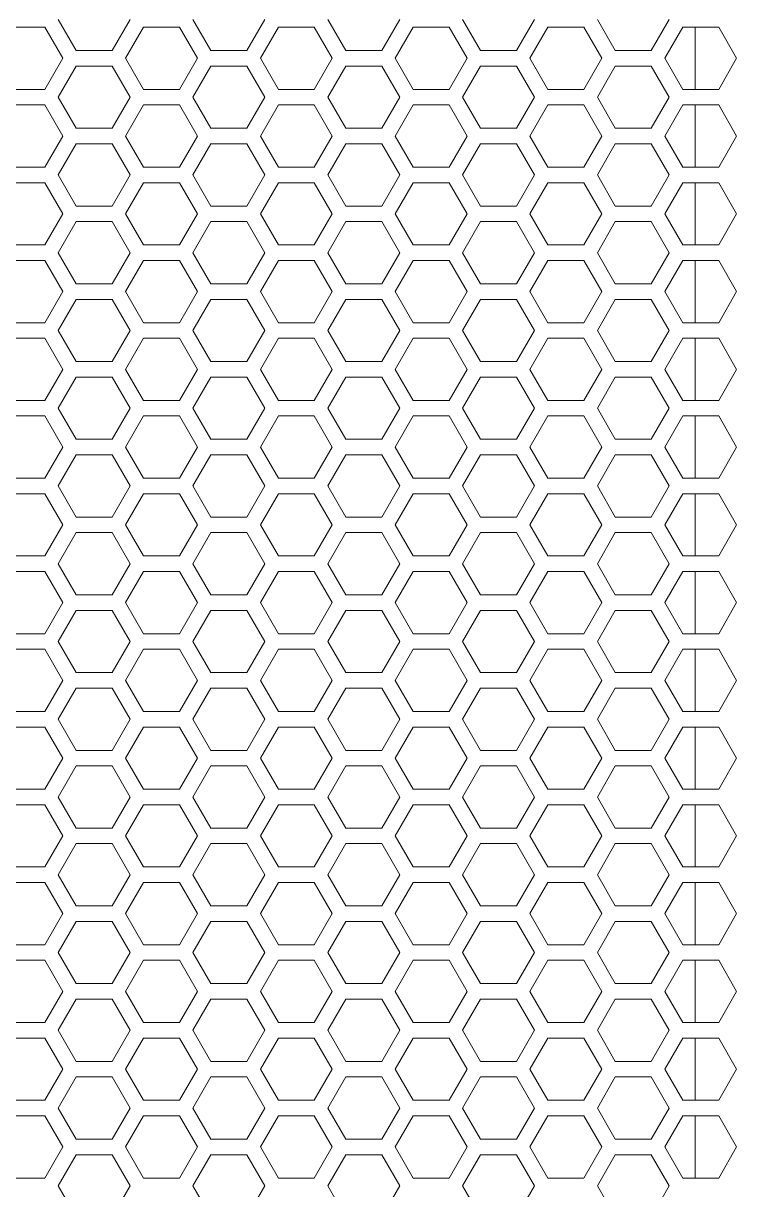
# Model space of a CAD drawing. Header units: millimetres. Extents: x 0 to 62, y -17 to 201.
# Drawn here: x 40.12 to 49.28, y 22.55 to 37.55 of the extents above; entities that cross this region are included whole.
import ezdxf

# ---------------------------------------------------------------- set-up
doc = ezdxf.new("R2010")
doc.units = ezdxf.units.MM

msp = doc.modelspace()

# ---------------------------------------------------------------- linework, layer by layer
at = {"color": 0, "lineweight": 18}
for p, q in [((40.391, 37.5), (39.929, 37.5)), ((40.622, 37.1), (40.391, 37.5)), ((40.564, 37.6), (40.795, 37.2)), ((41.257, 37.2), (41.488, 37.6)), ((41.661, 37.5), (41.43, 37.1)), ((42.123, 37.5), (41.661, 37.5)), ((42.354, 37.1), (42.123, 37.5)), ((42.296, 37.6), (42.527, 37.2)), ((42.989, 37.2), (43.22, 37.6)), ((43.393, 37.5), (43.162, 37.1)), ((43.855, 37.5), (43.393, 37.5)), ((44.086, 37.1), (43.855, 37.5)), ((44.028, 37.6), (44.259, 37.2)), ((44.721, 37.2), (44.952, 37.6)), ((45.125, 37.5), (44.894, 37.1)), ((45.587, 37.5), (45.125, 37.5)), ((45.818, 37.1), (45.587, 37.5)), ((45.76, 37.6), (45.991, 37.2)), ((46.453, 37.2), (46.684, 37.6)), ((46.857, 37.5), (46.626, 37.1)), ((47.319, 37.5), (46.857, 37.5)), ((47.55, 37.1), (47.319, 37.5)), ((47.492, 37.6), (47.723, 37.2)), ((48.185, 37.2), (48.416, 37.6)), ((48.589, 37.5), (48.358, 37.1)), ((49.051, 37.5), (48.589, 37.5)), ((48.75, 36.7), (48.75, 37.5)), ((49.282, 37.1), (49.051, 37.5)), ((40.391, 36.7), (40.622, 37.1)), ((40.795, 37.2), (41.257, 37.2)), ((41.43, 37.1), (41.661, 36.7)), ((42.123, 36.7), (42.354, 37.1)), ((42.527, 37.2), (42.989, 37.2)), ((43.162, 37.1), (43.393, 36.7)), ((43.855, 36.7), (44.086, 37.1)), ((44.259, 37.2), (44.721, 37.2)), ((44.894, 37.1), (45.125, 36.7)), ((45.587, 36.7), (45.818, 37.1)), ((45.991, 37.2), (46.453, 37.2)), ((46.626, 37.1), (46.857, 36.7)), ((47.319, 36.7), (47.55, 37.1)), ((47.723, 37.2), (48.185, 37.2)), ((48.358, 37.1), (48.589, 36.7)), ((49.051, 36.7), (49.282, 37.1)), ((40.795, 37), (40.564, 36.6)), ((41.257, 37), (40.795, 37)), ((41.488, 36.6), (41.257, 37)), ((42.527, 37), (42.296, 36.6)), ((42.989, 37), (42.527, 37)), ((43.22, 36.6), (42.989, 37)), ((44.259, 37), (44.028, 36.6)), ((44.721, 37), (44.259, 37)), ((44.952, 36.6), (44.721, 37)), ((45.991, 37), (45.76, 36.6)), ((46.453, 37), (45.991, 37)), ((46.684, 36.6), (46.453, 37)), ((47.723, 37), (47.492, 36.6)), ((48.185, 37), (47.723, 37)), ((48.416, 36.6), (48.185, 37)), ((39.929, 36.7), (40.391, 36.7)), ((41.661, 36.7), (42.123, 36.7)), ((43.393, 36.7), (43.855, 36.7)), ((45.125, 36.7), (45.587, 36.7)), ((46.857, 36.7), (47.319, 36.7)), ((48.589, 36.7), (49.051, 36.7)), ((40.391, 36.5), (39.929, 36.5)), ((40.622, 36.1), (40.391, 36.5)), ((40.564, 36.6), (40.795, 36.2)), ((41.257, 36.2), (41.488, 36.6)), ((41.661, 36.5), (41.43, 36.1)), ((42.123, 36.5), (41.661, 36.5)), ((42.354, 36.1), (42.123, 36.5)), ((42.296, 36.6), (42.527, 36.2)), ((42.989, 36.2), (43.22, 36.6)), ((43.393, 36.5), (43.162, 36.1)), ((43.855, 36.5), (43.393, 36.5)), ((44.086, 36.1), (43.855, 36.5)), ((44.028, 36.6), (44.259, 36.2)), ((44.721, 36.2), (44.952, 36.6)), ((45.125, 36.5), (44.894, 36.1)), ((45.587, 36.5), (45.125, 36.5)), ((45.818, 36.1), (45.587, 36.5)), ((45.76, 36.6), (45.991, 36.2)), ((46.453, 36.2), (46.684, 36.6)), ((46.857, 36.5), (46.626, 36.1)), ((47.319, 36.5), (46.857, 36.5)), ((47.55, 36.1), (47.319, 36.5)), ((47.492, 36.6), (47.723, 36.2)), ((48.185, 36.2), (48.416, 36.6)), ((48.589, 36.5), (48.358, 36.1)), ((49.051, 36.5), (48.589, 36.5)), ((48.75, 35.7), (48.75, 36.5)), ((49.282, 36.1), (49.051, 36.5)), ((40.795, 36.2), (41.257, 36.2)), ((42.527, 36.2), (42.989, 36.2)), ((44.259, 36.2), (44.721, 36.2)), ((45.991, 36.2), (46.453, 36.2)), ((47.723, 36.2), (48.185, 36.2)), ((40.391, 35.7), (40.622, 36.1)), ((41.43, 36.1), (41.661, 35.7)), ((42.123, 35.7), (42.354, 36.1)), ((43.162, 36.1), (43.393, 35.7)), ((43.855, 35.7), (44.086, 36.1)), ((44.894, 36.1), (45.125, 35.7)), ((45.587, 35.7), (45.818, 36.1)), ((46.626, 36.1), (46.857, 35.7)), ((47.319, 35.7), (47.55, 36.1)), ((48.358, 36.1), (48.589, 35.7)), ((49.051, 35.7), (49.282, 36.1)), ((40.795, 36), (40.564, 35.6)), ((41.257, 36), (40.795, 36)), ((41.488, 35.6), (41.257, 36)), ((42.527, 36), (42.296, 35.6)), ((42.989, 36), (42.527, 36)), ((43.22, 35.6), (42.989, 36)), ((44.259, 36), (44.028, 35.6)), ((44.721, 36), (44.259, 36)), ((44.952, 35.6), (44.721, 36)), ((45.991, 36), (45.76, 35.6)), ((46.453, 36), (45.991, 36)), ((46.684, 35.6), (46.453, 36)), ((47.723, 36), (47.492, 35.6)), ((48.185, 36), (47.723, 36)), ((48.416, 35.6), (48.185, 36)), ((39.929, 35.7), (40.391, 35.7)), ((40.564, 35.6), (40.795, 35.2)), ((41.257, 35.2), (41.488, 35.6)), ((41.661, 35.7), (42.123, 35.7)), ((42.296, 35.6), (42.527, 35.2)), ((42.989, 35.2), (43.22, 35.6)), ((43.393, 35.7), (43.855, 35.7)), ((44.028, 35.6), (44.259, 35.2)), ((44.721, 35.2), (44.952, 35.6)), ((45.125, 35.7), (45.587, 35.7)), ((45.76, 35.6), (45.991, 35.2)), ((46.453, 35.2), (46.684, 35.6)), ((46.857, 35.7), (47.319, 35.7)), ((47.492, 35.6), (47.723, 35.2)), ((48.185, 35.2), (48.416, 35.6)), ((48.589, 35.7), (49.051, 35.7)), ((40.391, 35.5), (39.929, 35.5)), ((40.622, 35.1), (40.391, 35.5)), ((41.661, 35.5), (41.43, 35.1)), ((42.123, 35.5), (41.661, 35.5)), ((42.354, 35.1), (42.123, 35.5)), ((43.393, 35.5), (43.162, 35.1)), ((43.855, 35.5), (43.393, 35.5)), ((44.086, 35.1), (43.855, 35.5)), ((45.125, 35.5), (44.894, 35.1)), ((45.587, 35.5), (45.125, 35.5)), ((45.818, 35.1), (45.587, 35.5)), ((46.857, 35.5), (46.626, 35.1)), ((47.319, 35.5), (46.857, 35.5)), ((47.55, 35.1), (47.319, 35.5)), ((48.589, 35.5), (48.358, 35.1)), ((49.051, 35.5), (48.589, 35.5)), ((48.75, 34.7), (48.75, 35.5)), ((49.282, 35.1), (49.051, 35.5)), ((40.795, 35.2), (41.257, 35.2)), ((42.527, 35.2), (42.989, 35.2)), ((44.259, 35.2), (44.721, 35.2)), ((45.991, 35.2), (46.453, 35.2)), ((47.723, 35.2), (48.185, 35.2)), ((40.391, 34.7), (40.622, 35.1)), ((40.795, 35), (40.564, 34.6)), ((41.257, 35), (40.795, 35)), ((41.488, 34.6), (41.257, 35)), ((41.43, 35.1), (41.661, 34.7)), ((42.123, 34.7), (42.354, 35.1)), ((42.527, 35), (42.296, 34.6)), ((42.989, 35), (42.527, 35)), ((43.22, 34.6), (42.989, 35)), ((43.162, 35.1), (43.393, 34.7)), ((43.855, 34.7), (44.086, 35.1)), ((44.259, 35), (44.028, 34.6)), ((44.721, 35), (44.259, 35)), ((44.952, 34.6), (44.721, 35)), ((44.894, 35.1), (45.125, 34.7)), ((45.587, 34.7), (45.818, 35.1)), ((45.991, 35), (45.76, 34.6)), ((46.453, 35), (45.991, 35)), ((46.684, 34.6), (46.453, 35)), ((46.626, 35.1), (46.857, 34.7)), ((47.319, 34.7), (47.55, 35.1)), ((47.723, 35), (47.492, 34.6)), ((48.185, 35), (47.723, 35)), ((48.416, 34.6), (48.185, 35)), ((48.358, 35.1), (48.589, 34.7)), ((49.051, 34.7), (49.282, 35.1)), ((39.929, 34.7), (40.391, 34.7)), ((41.661, 34.7), (42.123, 34.7)), ((43.393, 34.7), (43.855, 34.7)), ((45.125, 34.7), (45.587, 34.7)), ((46.857, 34.7), (47.319, 34.7)), ((48.589, 34.7), (49.051, 34.7)), ((40.391, 34.5), (39.929, 34.5)), ((40.622, 34.1), (40.391, 34.5)), ((40.564, 34.6), (40.795, 34.2)), ((41.257, 34.2), (41.488, 34.6)), ((41.661, 34.5), (41.43, 34.1)), ((42.123, 34.5), (41.661, 34.5)), ((42.354, 34.1), (42.123, 34.5)), ((42.296, 34.6), (42.527, 34.2)), ((42.989, 34.2), (43.22, 34.6)), ((43.393, 34.5), (43.162, 34.1)), ((43.855, 34.5), (43.393, 34.5)), ((44.086, 34.1), (43.855, 34.5)), ((44.028, 34.6), (44.259, 34.2)), ((44.721, 34.2), (44.952, 34.6)), ((45.125, 34.5), (44.894, 34.1)), ((45.587, 34.5), (45.125, 34.5)), ((45.818, 34.1), (45.587, 34.5)), ((45.76, 34.6), (45.991, 34.2)), ((46.453, 34.2), (46.684, 34.6)), ((46.857, 34.5), (46.626, 34.1)), ((47.319, 34.5), (46.857, 34.5)), ((47.55, 34.1), (47.319, 34.5)), ((47.492, 34.6), (47.723, 34.2)), ((48.185, 34.2), (48.416, 34.6)), ((48.589, 34.5), (48.358, 34.1)), ((49.051, 34.5), (48.589, 34.5)), ((48.75, 33.7), (48.75, 34.5)), ((49.282, 34.1), (49.051, 34.5)), ((40.391, 33.7), (40.622, 34.1)), ((40.795, 34.2), (41.257, 34.2)), ((41.43, 34.1), (41.661, 33.7)), ((42.123, 33.7), (42.354, 34.1)), ((42.527, 34.2), (42.989, 34.2)), ((43.162, 34.1), (43.393, 33.7)), ((43.855, 33.7), (44.086, 34.1)), ((44.259, 34.2), (44.721, 34.2)), ((44.894, 34.1), (45.125, 33.7)), ((45.587, 33.7), (45.818, 34.1)), ((45.991, 34.2), (46.453, 34.2)), ((46.626, 34.1), (46.857, 33.7)), ((47.319, 33.7), (47.55, 34.1)), ((47.723, 34.2), (48.185, 34.2)), ((48.358, 34.1), (48.589, 33.7)), ((49.051, 33.7), (49.282, 34.1)), ((40.795, 34), (40.564, 33.6)), ((41.257, 34), (40.795, 34)), ((41.488, 33.6), (41.257, 34)), ((42.527, 34), (42.296, 33.6)), ((42.989, 34), (42.527, 34)), ((43.22, 33.6), (42.989, 34)), ((44.259, 34), (44.028, 33.6)), ((44.721, 34), (44.259, 34)), ((44.952, 33.6), (44.721, 34)), ((45.991, 34), (45.76, 33.6)), ((46.453, 34), (45.991, 34)), ((46.684, 33.6), (46.453, 34)), ((47.723, 34), (47.492, 33.6)), ((48.185, 34), (47.723, 34)), ((48.416, 33.6), (48.185, 34)), ((39.929, 33.7), (40.391, 33.7)), ((41.661, 33.7), (42.123, 33.7)), ((43.393, 33.7), (43.855, 33.7)), ((45.125, 33.7), (45.587, 33.7)), ((46.857, 33.7), (47.319, 33.7)), ((48.589, 33.7), (49.051, 33.7)), ((40.391, 33.5), (39.929, 33.5)), ((40.622, 33.1), (40.391, 33.5)), ((40.564, 33.6), (40.795, 33.2)), ((41.257, 33.2), (41.488, 33.6)), ((41.661, 33.5), (41.43, 33.1)), ((42.123, 33.5), (41.661, 33.5)), ((42.354, 33.1), (42.123, 33.5)), ((42.296, 33.6), (42.527, 33.2)), ((42.989, 33.2), (43.22, 33.6)), ((43.393, 33.5), (43.162, 33.1)), ((43.855, 33.5), (43.393, 33.5)), ((44.086, 33.1), (43.855, 33.5)), ((44.028, 33.6), (44.259, 33.2)), ((44.721, 33.2), (44.952, 33.6)), ((45.125, 33.5), (44.894, 33.1)), ((45.587, 33.5), (45.125, 33.5)), ((45.818, 33.1), (45.587, 33.5)), ((45.76, 33.6), (45.991, 33.2)), ((46.453, 33.2), (46.684, 33.6)), ((46.857, 33.5), (46.626, 33.1)), ((47.319, 33.5), (46.857, 33.5)), ((47.55, 33.1), (47.319, 33.5)), ((47.492, 33.6), (47.723, 33.2)), ((48.185, 33.2), (48.416, 33.6)), ((48.589, 33.5), (48.358, 33.1)), ((49.051, 33.5), (48.589, 33.5)), ((48.75, 32.7), (48.75, 33.5)), ((49.282, 33.1), (49.051, 33.5)), ((40.795, 33.2), (41.257, 33.2)), ((42.527, 33.2), (42.989, 33.2)), ((44.259, 33.2), (44.721, 33.2)), ((45.991, 33.2), (46.453, 33.2)), ((47.723, 33.2), (48.185, 33.2)), ((40.391, 32.7), (40.622, 33.1)), ((41.43, 33.1), (41.661, 32.7)), ((42.123, 32.7), (42.354, 33.1)), ((43.162, 33.1), (43.393, 32.7)), ((43.855, 32.7), (44.086, 33.1)), ((44.894, 33.1), (45.125, 32.7)), ((45.587, 32.7), (45.818, 33.1)), ((46.626, 33.1), (46.857, 32.7)), ((47.319, 32.7), (47.55, 33.1)), ((48.358, 33.1), (48.589, 32.7)), ((49.051, 32.7), (49.282, 33.1)), ((40.795, 33), (40.564, 32.6)), ((41.257, 33), (40.795, 33)), ((41.488, 32.6), (41.257, 33)), ((42.527, 33), (42.296, 32.6)), ((42.989, 33), (42.527, 33)), ((43.22, 32.6), (42.989, 33)), ((44.259, 33), (44.028, 32.6)), ((44.721, 33), (44.259, 33)), ((44.952, 32.6), (44.721, 33)), ((45.991, 33), (45.76, 32.6)), ((46.453, 33), (45.991, 33)), ((46.684, 32.6), (46.453, 33)), ((47.723, 33), (47.492, 32.6)), ((48.185, 33), (47.723, 33)), ((48.416, 32.6), (48.185, 33)), ((39.929, 32.7), (40.391, 32.7)), ((40.564, 32.6), (40.795, 32.2)), ((41.257, 32.2), (41.488, 32.6)), ((41.661, 32.7), (42.123, 32.7)), ((42.296, 32.6), (42.527, 32.2)), ((42.989, 32.2), (43.22, 32.6)), ((43.393, 32.7), (43.855, 32.7)), ((44.028, 32.6), (44.259, 32.2)), ((44.721, 32.2), (44.952, 32.6)), ((45.125, 32.7), (45.587, 32.7)), ((45.76, 32.6), (45.991, 32.2)), ((46.453, 32.2), (46.684, 32.6)), ((46.857, 32.7), (47.319, 32.7)), ((47.492, 32.6), (47.723, 32.2)), ((48.185, 32.2), (48.416, 32.6)), ((48.589, 32.7), (49.051, 32.7)), ((40.391, 32.5), (39.929, 32.5)), ((40.622, 32.1), (40.391, 32.5)), ((41.661, 32.5), (41.43, 32.1)), ((42.123, 32.5), (41.661, 32.5)), ((42.354, 32.1), (42.123, 32.5)), ((43.393, 32.5), (43.162, 32.1)), ((43.855, 32.5), (43.393, 32.5)), ((44.086, 32.1), (43.855, 32.5)), ((45.125, 32.5), (44.894, 32.1)), ((45.587, 32.5), (45.125, 32.5)), ((45.818, 32.1), (45.587, 32.5)), ((46.857, 32.5), (46.626, 32.1)), ((47.319, 32.5), (46.857, 32.5)), ((47.55, 32.1), (47.319, 32.5)), ((48.589, 32.5), (48.358, 32.1)), ((49.051, 32.5), (48.589, 32.5)), ((48.75, 31.7), (48.75, 32.5)), ((49.282, 32.1), (49.051, 32.5)), ((40.795, 32.2), (41.257, 32.2)), ((42.527, 32.2), (42.989, 32.2)), ((44.259, 32.2), (44.721, 32.2)), ((45.991, 32.2), (46.453, 32.2)), ((47.723, 32.2), (48.185, 32.2)), ((40.391, 31.7), (40.622, 32.1)), ((40.795, 32), (40.564, 31.6)), ((41.257, 32), (40.795, 32)), ((41.488, 31.6), (41.257, 32)), ((41.43, 32.1), (41.661, 31.7)), ((42.123, 31.7), (42.354, 32.1)), ((42.527, 32), (42.296, 31.6)), ((42.989, 32), (42.527, 32)), ((43.22, 31.6), (42.989, 32)), ((43.162, 32.1), (43.393, 31.7)), ((43.855, 31.7), (44.086, 32.1)), ((44.259, 32), (44.028, 31.6)), ((44.721, 32), (44.259, 32)), ((44.952, 31.6), (44.721, 32)), ((44.894, 32.1), (45.125, 31.7)), ((45.587, 31.7), (45.818, 32.1)), ((45.991, 32), (45.76, 31.6)), ((46.453, 32), (45.991, 32)), ((46.684, 31.6), (46.453, 32)), ((46.626, 32.1), (46.857, 31.7)), ((47.319, 31.7), (47.55, 32.1)), ((47.723, 32), (47.492, 31.6)), ((48.185, 32), (47.723, 32)), ((48.416, 31.6), (48.185, 32)), ((48.358, 32.1), (48.589, 31.7)), ((49.051, 31.7), (49.282, 32.1)), ((39.929, 31.7), (40.391, 31.7)), ((41.661, 31.7), (42.123, 31.7)), ((43.393, 31.7), (43.855, 31.7)), ((45.125, 31.7), (45.587, 31.7)), ((46.857, 31.7), (47.319, 31.7)), ((48.589, 31.7), (49.051, 31.7)), ((40.391, 31.5), (39.929, 31.5)), ((40.622, 31.1), (40.391, 31.5)), ((40.564, 31.6), (40.795, 31.2)), ((41.257, 31.2), (41.488, 31.6)), ((41.661, 31.5), (41.43, 31.1)), ((42.123, 31.5), (41.661, 31.5)), ((42.354, 31.1), (42.123, 31.5)), ((42.296, 31.6), (42.527, 31.2)), ((42.989, 31.2), (43.22, 31.6)), ((43.393, 31.5), (43.162, 31.1)), ((43.855, 31.5), (43.393, 31.5)), ((44.086, 31.1), (43.855, 31.5)), ((44.028, 31.6), (44.259, 31.2)), ((44.721, 31.2), (44.952, 31.6)), ((45.125, 31.5), (44.894, 31.1)), ((45.587, 31.5), (45.125, 31.5)), ((45.818, 31.1), (45.587, 31.5)), ((45.76, 31.6), (45.991, 31.2)), ((46.453, 31.2), (46.684, 31.6)), ((46.857, 31.5), (46.626, 31.1)), ((47.319, 31.5), (46.857, 31.5)), ((47.55, 31.1), (47.319, 31.5)), ((47.492, 31.6), (47.723, 31.2)), ((48.185, 31.2), (48.416, 31.6)), ((48.589, 31.5), (48.358, 31.1)), ((49.051, 31.5), (48.589, 31.5)), ((48.75, 30.7), (48.75, 31.5)), ((49.282, 31.1), (49.051, 31.5)), ((40.391, 30.7), (40.622, 31.1)), ((40.795, 31.2), (41.257, 31.2)), ((41.43, 31.1), (41.661, 30.7)), ((42.123, 30.7), (42.354, 31.1)), ((42.527, 31.2), (42.989, 31.2)), ((43.162, 31.1), (43.393, 30.7)), ((43.855, 30.7), (44.086, 31.1)), ((44.259, 31.2), (44.721, 31.2)), ((44.894, 31.1), (45.125, 30.7)), ((45.587, 30.7), (45.818, 31.1)), ((45.991, 31.2), (46.453, 31.2)), ((46.626, 31.1), (46.857, 30.7)), ((47.319, 30.7), (47.55, 31.1)), ((47.723, 31.2), (48.185, 31.2)), ((48.358, 31.1), (48.589, 30.7)), ((49.051, 30.7), (49.282, 31.1)), ((40.795, 31), (40.564, 30.6)), ((41.257, 31), (40.795, 31)), ((41.488, 30.6), (41.257, 31)), ((42.527, 31), (42.296, 30.6)), ((42.989, 31), (42.527, 31)), ((43.22, 30.6), (42.989, 31)), ((44.259, 31), (44.028, 30.6)), ((44.721, 31), (44.259, 31)), ((44.952, 30.6), (44.721, 31)), ((45.991, 31), (45.76, 30.6)), ((46.453, 31), (45.991, 31)), ((46.684, 30.6), (46.453, 31)), ((47.723, 31), (47.492, 30.6)), ((48.185, 31), (47.723, 31)), ((48.416, 30.6), (48.185, 31)), ((39.929, 30.7), (40.391, 30.7)), ((41.661, 30.7), (42.123, 30.7)), ((43.393, 30.7), (43.855, 30.7)), ((45.125, 30.7), (45.587, 30.7)), ((46.857, 30.7), (47.319, 30.7)), ((48.589, 30.7), (49.051, 30.7)), ((40.391, 30.5), (39.929, 30.5)), ((40.622, 30.1), (40.391, 30.5)), ((40.564, 30.6), (40.795, 30.2)), ((41.257, 30.2), (41.488, 30.6)), ((41.661, 30.5), (41.43, 30.1)), ((42.123, 30.5), (41.661, 30.5)), ((42.354, 30.1), (42.123, 30.5)), ((42.296, 30.6), (42.527, 30.2)), ((42.989, 30.2), (43.22, 30.6)), ((43.393, 30.5), (43.162, 30.1)), ((43.855, 30.5), (43.393, 30.5)), ((44.086, 30.1), (43.855, 30.5)), ((44.028, 30.6), (44.259, 30.2)), ((44.721, 30.2), (44.952, 30.6)), ((45.125, 30.5), (44.894, 30.1)), ((45.587, 30.5), (45.125, 30.5)), ((45.818, 30.1), (45.587, 30.5)), ((45.76, 30.6), (45.991, 30.2)), ((46.453, 30.2), (46.684, 30.6)), ((46.857, 30.5), (46.626, 30.1)), ((47.319, 30.5), (46.857, 30.5)), ((47.55, 30.1), (47.319, 30.5)), ((47.492, 30.6), (47.723, 30.2)), ((48.185, 30.2), (48.416, 30.6)), ((48.589, 30.5), (48.358, 30.1)), ((49.051, 30.5), (48.589, 30.5)), ((48.75, 29.7), (48.75, 30.5)), ((49.282, 30.1), (49.051, 30.5)), ((40.795, 30.2), (41.257, 30.2)), ((42.527, 30.2), (42.989, 30.2)), ((44.259, 30.2), (44.721, 30.2)), ((45.991, 30.2), (46.453, 30.2)), ((47.723, 30.2), (48.185, 30.2)), ((40.391, 29.7), (40.622, 30.1)), ((41.43, 30.1), (41.661, 29.7)), ((42.123, 29.7), (42.354, 30.1)), ((43.162, 30.1), (43.393, 29.7)), ((43.855, 29.7), (44.086, 30.1)), ((44.894, 30.1), (45.125, 29.7)), ((45.587, 29.7), (45.818, 30.1)), ((46.626, 30.1), (46.857, 29.7)), ((47.319, 29.7), (47.55, 30.1)), ((48.358, 30.1), (48.589, 29.7)), ((49.051, 29.7), (49.282, 30.1)), ((40.795, 30), (40.564, 29.6)), ((41.257, 30), (40.795, 30)), ((41.488, 29.6), (41.257, 30)), ((42.527, 30), (42.296, 29.6)), ((42.989, 30), (42.527, 30)), ((43.22, 29.6), (42.989, 30)), ((44.259, 30), (44.028, 29.6)), ((44.721, 30), (44.259, 30)), ((44.952, 29.6), (44.721, 30)), ((45.991, 30), (45.76, 29.6)), ((46.453, 30), (45.991, 30)), ((46.684, 29.6), (46.453, 30)), ((47.723, 30), (47.492, 29.6)), ((48.185, 30), (47.723, 30)), ((48.416, 29.6), (48.185, 30)), ((39.929, 29.7), (40.391, 29.7)), ((40.564, 29.6), (40.795, 29.2)), ((41.257, 29.2), (41.488, 29.6)), ((41.661, 29.7), (42.123, 29.7)), ((42.296, 29.6), (42.527, 29.2)), ((42.989, 29.2), (43.22, 29.6)), ((43.393, 29.7), (43.855, 29.7)), ((44.028, 29.6), (44.259, 29.2)), ((44.721, 29.2), (44.952, 29.6)), ((45.125, 29.7), (45.587, 29.7)), ((45.76, 29.6), (45.991, 29.2)), ((46.453, 29.2), (46.684, 29.6)), ((46.857, 29.7), (47.319, 29.7)), ((47.492, 29.6), (47.723, 29.2)), ((48.185, 29.2), (48.416, 29.6)), ((48.589, 29.7), (49.051, 29.7)), ((40.391, 29.5), (39.929, 29.5)), ((40.622, 29.1), (40.391, 29.5)), ((41.661, 29.5), (41.43, 29.1)), ((42.123, 29.5), (41.661, 29.5)), ((42.354, 29.1), (42.123, 29.5)), ((43.393, 29.5), (43.162, 29.1)), ((43.855, 29.5), (43.393, 29.5)), ((44.086, 29.1), (43.855, 29.5)), ((45.125, 29.5), (44.894, 29.1)), ((45.587, 29.5), (45.125, 29.5)), ((45.818, 29.1), (45.587, 29.5)), ((46.857, 29.5), (46.626, 29.1)), ((47.319, 29.5), (46.857, 29.5)), ((47.55, 29.1), (47.319, 29.5)), ((48.589, 29.5), (48.358, 29.1)), ((49.051, 29.5), (48.589, 29.5)), ((48.75, 28.7), (48.75, 29.5)), ((49.282, 29.1), (49.051, 29.5)), ((40.795, 29.2), (41.257, 29.2)), ((42.527, 29.2), (42.989, 29.2)), ((44.259, 29.2), (44.721, 29.2)), ((45.991, 29.2), (46.453, 29.2)), ((47.723, 29.2), (48.185, 29.2)), ((40.391, 28.7), (40.622, 29.1)), ((40.795, 29), (40.564, 28.6)), ((41.257, 29), (40.795, 29)), ((41.488, 28.6), (41.257, 29)), ((41.43, 29.1), (41.661, 28.7)), ((42.123, 28.7), (42.354, 29.1)), ((42.527, 29), (42.296, 28.6)), ((42.989, 29), (42.527, 29)), ((43.22, 28.6), (42.989, 29)), ((43.162, 29.1), (43.393, 28.7)), ((43.855, 28.7), (44.086, 29.1)), ((44.259, 29), (44.028, 28.6)), ((44.721, 29), (44.259, 29)), ((44.952, 28.6), (44.721, 29)), ((44.894, 29.1), (45.125, 28.7)), ((45.587, 28.7), (45.818, 29.1)), ((45.991, 29), (45.76, 28.6)), ((46.453, 29), (45.991, 29)), ((46.684, 28.6), (46.453, 29)), ((46.626, 29.1), (46.857, 28.7)), ((47.319, 28.7), (47.55, 29.1)), ((47.723, 29), (47.492, 28.6)), ((48.185, 29), (47.723, 29)), ((48.416, 28.6), (48.185, 29)), ((48.358, 29.1), (48.589, 28.7)), ((49.051, 28.7), (49.282, 29.1)), ((39.929, 28.7), (40.391, 28.7)), ((41.661, 28.7), (42.123, 28.7)), ((43.393, 28.7), (43.855, 28.7)), ((45.125, 28.7), (45.587, 28.7)), ((46.857, 28.7), (47.319, 28.7)), ((48.589, 28.7), (49.051, 28.7)), ((40.564, 28.6), (40.795, 28.2)), ((41.257, 28.2), (41.488, 28.6)), ((42.296, 28.6), (42.527, 28.2)), ((42.989, 28.2), (43.22, 28.6)), ((44.028, 28.6), (44.259, 28.2)), ((44.721, 28.2), (44.952, 28.6)), ((45.76, 28.6), (45.991, 28.2)), ((46.453, 28.2), (46.684, 28.6)), ((47.492, 28.6), (47.723, 28.2)), ((48.185, 28.2), (48.416, 28.6)), ((40.391, 28.5), (39.929, 28.5)), ((40.622, 28.1), (40.391, 28.5)), ((41.661, 28.5), (41.43, 28.1)), ((42.123, 28.5), (41.661, 28.5)), ((42.354, 28.1), (42.123, 28.5)), ((43.393, 28.5), (43.162, 28.1)), ((43.855, 28.5), (43.393, 28.5)), ((44.086, 28.1), (43.855, 28.5)), ((45.125, 28.5), (44.894, 28.1)), ((45.587, 28.5), (45.125, 28.5)), ((45.818, 28.1), (45.587, 28.5)), ((46.857, 28.5), (46.626, 28.1)), ((47.319, 28.5), (46.857, 28.5)), ((47.55, 28.1), (47.319, 28.5)), ((48.589, 28.5), (48.358, 28.1)), ((49.051, 28.5), (48.589, 28.5)), ((48.75, 27.7), (48.75, 28.5)), ((49.282, 28.1), (49.051, 28.5)), ((40.391, 27.7), (40.622, 28.1)), ((40.795, 28.2), (41.257, 28.2)), ((41.43, 28.1), (41.661, 27.7)), ((42.123, 27.7), (42.354, 28.1)), ((42.527, 28.2), (42.989, 28.2)), ((43.162, 28.1), (43.393, 27.7)), ((43.855, 27.7), (44.086, 28.1)), ((44.259, 28.2), (44.721, 28.2)), ((44.894, 28.1), (45.125, 27.7)), ((45.587, 27.7), (45.818, 28.1)), ((45.991, 28.2), (46.453, 28.2)), ((46.626, 28.1), (46.857, 27.7)), ((47.319, 27.7), (47.55, 28.1)), ((47.723, 28.2), (48.185, 28.2)), ((48.358, 28.1), (48.589, 27.7)), ((49.051, 27.7), (49.282, 28.1)), ((40.795, 28), (40.564, 27.6)), ((41.257, 28), (40.795, 28)), ((41.488, 27.6), (41.257, 28)), ((42.527, 28), (42.296, 27.6)), ((42.989, 28), (42.527, 28)), ((43.22, 27.6), (42.989, 28)), ((44.259, 28), (44.028, 27.6)), ((44.721, 28), (44.259, 28)), ((44.952, 27.6), (44.721, 28)), ((45.991, 28), (45.76, 27.6)), ((46.453, 28), (45.991, 28)), ((46.684, 27.6), (46.453, 28)), ((47.723, 28), (47.492, 27.6)), ((48.185, 28), (47.723, 28)), ((48.416, 27.6), (48.185, 28)), ((39.929, 27.7), (40.391, 27.7)), ((41.661, 27.7), (42.123, 27.7)), ((43.393, 27.7), (43.855, 27.7)), ((45.125, 27.7), (45.587, 27.7)), ((46.857, 27.7), (47.319, 27.7)), ((48.589, 27.7), (49.051, 27.7)), ((40.391, 27.5), (39.929, 27.5)), ((40.622, 27.1), (40.391, 27.5)), ((40.564, 27.6), (40.795, 27.2)), ((41.257, 27.2), (41.488, 27.6)), ((41.661, 27.5), (41.43, 27.1)), ((42.123, 27.5), (41.661, 27.5)), ((42.354, 27.1), (42.123, 27.5)), ((42.296, 27.6), (42.527, 27.2)), ((42.989, 27.2), (43.22, 27.6)), ((43.393, 27.5), (43.162, 27.1)), ((43.855, 27.5), (43.393, 27.5)), ((44.086, 27.1), (43.855, 27.5)), ((44.028, 27.6), (44.259, 27.2)), ((44.721, 27.2), (44.952, 27.6)), ((45.125, 27.5), (44.894, 27.1)), ((45.587, 27.5), (45.125, 27.5)), ((45.818, 27.1), (45.587, 27.5)), ((45.76, 27.6), (45.991, 27.2)), ((46.453, 27.2), (46.684, 27.6)), ((46.857, 27.5), (46.626, 27.1)), ((47.319, 27.5), (46.857, 27.5)), ((47.55, 27.1), (47.319, 27.5)), ((47.492, 27.6), (47.723, 27.2)), ((48.185, 27.2), (48.416, 27.6)), ((48.589, 27.5), (48.358, 27.1)), ((49.051, 27.5), (48.589, 27.5)), ((48.75, 26.7), (48.75, 27.5)), ((49.282, 27.1), (49.051, 27.5)), ((40.795, 27.2), (41.257, 27.2)), ((42.527, 27.2), (42.989, 27.2)), ((44.259, 27.2), (44.721, 27.2)), ((45.991, 27.2), (46.453, 27.2)), ((47.723, 27.2), (48.185, 27.2)), ((40.391, 26.7), (40.622, 27.1)), ((41.43, 27.1), (41.661, 26.7)), ((42.123, 26.7), (42.354, 27.1)), ((43.162, 27.1), (43.393, 26.7)), ((43.855, 26.7), (44.086, 27.1)), ((44.894, 27.1), (45.125, 26.7)), ((45.587, 26.7), (45.818, 27.1)), ((46.626, 27.1), (46.857, 26.7)), ((47.319, 26.7), (47.55, 27.1)), ((48.358, 27.1), (48.589, 26.7)), ((49.051, 26.7), (49.282, 27.1)), ((40.795, 27), (40.564, 26.6)), ((41.257, 27), (40.795, 27)), ((41.488, 26.6), (41.257, 27)), ((42.527, 27), (42.296, 26.6)), ((42.989, 27), (42.527, 27)), ((43.22, 26.6), (42.989, 27)), ((44.259, 27), (44.028, 26.6)), ((44.721, 27), (44.259, 27)), ((44.952, 26.6), (44.721, 27)), ((45.991, 27), (45.76, 26.6)), ((46.453, 27), (45.991, 27)), ((46.684, 26.6), (46.453, 27)), ((47.723, 27), (47.492, 26.6)), ((48.185, 27), (47.723, 27)), ((48.416, 26.6), (48.185, 27)), ((39.929, 26.7), (40.391, 26.7)), ((40.564, 26.6), (40.795, 26.2)), ((41.257, 26.2), (41.488, 26.6)), ((41.661, 26.7), (42.123, 26.7)), ((42.296, 26.6), (42.527, 26.2)), ((42.989, 26.2), (43.22, 26.6)), ((43.393, 26.7), (43.855, 26.7)), ((44.028, 26.6), (44.259, 26.2)), ((44.721, 26.2), (44.952, 26.6)), ((45.125, 26.7), (45.587, 26.7)), ((45.76, 26.6), (45.991, 26.2)), ((46.453, 26.2), (46.684, 26.6)), ((46.857, 26.7), (47.319, 26.7)), ((47.492, 26.6), (47.723, 26.2)), ((48.185, 26.2), (48.416, 26.6)), ((48.589, 26.7), (49.051, 26.7)), ((40.391, 26.5), (39.929, 26.5)), ((40.622, 26.1), (40.391, 26.5)), ((41.661, 26.5), (41.43, 26.1)), ((42.123, 26.5), (41.661, 26.5)), ((42.354, 26.1), (42.123, 26.5)), ((43.393, 26.5), (43.162, 26.1)), ((43.855, 26.5), (43.393, 26.5)), ((44.086, 26.1), (43.855, 26.5)), ((45.125, 26.5), (44.894, 26.1)), ((45.587, 26.5), (45.125, 26.5)), ((45.818, 26.1), (45.587, 26.5)), ((46.857, 26.5), (46.626, 26.1)), ((47.319, 26.5), (46.857, 26.5)), ((47.55, 26.1), (47.319, 26.5)), ((48.589, 26.5), (48.358, 26.1)), ((49.051, 26.5), (48.589, 26.5)), ((48.75, 25.7), (48.75, 26.5)), ((49.282, 26.1), (49.051, 26.5)), ((40.795, 26.2), (41.257, 26.2)), ((42.527, 26.2), (42.989, 26.2)), ((44.259, 26.2), (44.721, 26.2)), ((45.991, 26.2), (46.453, 26.2)), ((47.723, 26.2), (48.185, 26.2)), ((40.391, 25.7), (40.622, 26.1)), ((40.795, 26), (40.564, 25.6)), ((41.257, 26), (40.795, 26)), ((41.488, 25.6), (41.257, 26)), ((41.43, 26.1), (41.661, 25.7)), ((42.123, 25.7), (42.354, 26.1)), ((42.527, 26), (42.296, 25.6)), ((42.989, 26), (42.527, 26)), ((43.22, 25.6), (42.989, 26)), ((43.162, 26.1), (43.393, 25.7)), ((43.855, 25.7), (44.086, 26.1)), ((44.259, 26), (44.028, 25.6)), ((44.721, 26), (44.259, 26)), ((44.952, 25.6), (44.721, 26)), ((44.894, 26.1), (45.125, 25.7)), ((45.587, 25.7), (45.818, 26.1)), ((45.991, 26), (45.76, 25.6)), ((46.453, 26), (45.991, 26)), ((46.684, 25.6), (46.453, 26)), ((46.626, 26.1), (46.857, 25.7)), ((47.319, 25.7), (47.55, 26.1)), ((47.723, 26), (47.492, 25.6)), ((48.185, 26), (47.723, 26)), ((48.416, 25.6), (48.185, 26)), ((48.358, 26.1), (48.589, 25.7)), ((49.051, 25.7), (49.282, 26.1)), ((39.929, 25.7), (40.391, 25.7)), ((41.661, 25.7), (42.123, 25.7)), ((43.393, 25.7), (43.855, 25.7)), ((45.125, 25.7), (45.587, 25.7)), ((46.857, 25.7), (47.319, 25.7)), ((48.589, 25.7), (49.051, 25.7)), ((40.564, 25.6), (40.795, 25.2)), ((41.257, 25.2), (41.488, 25.6)), ((42.296, 25.6), (42.527, 25.2)), ((42.989, 25.2), (43.22, 25.6)), ((44.028, 25.6), (44.259, 25.2)), ((44.721, 25.2), (44.952, 25.6)), ((45.76, 25.6), (45.991, 25.2)), ((46.453, 25.2), (46.684, 25.6)), ((47.492, 25.6), (47.723, 25.2)), ((48.185, 25.2), (48.416, 25.6)), ((40.391, 25.5), (39.929, 25.5)), ((40.622, 25.1), (40.391, 25.5)), ((41.661, 25.5), (41.43, 25.1)), ((42.123, 25.5), (41.661, 25.5)), ((42.354, 25.1), (42.123, 25.5)), ((43.393, 25.5), (43.162, 25.1)), ((43.855, 25.5), (43.393, 25.5)), ((44.086, 25.1), (43.855, 25.5)), ((45.125, 25.5), (44.894, 25.1)), ((45.587, 25.5), (45.125, 25.5)), ((45.818, 25.1), (45.587, 25.5)), ((46.857, 25.5), (46.626, 25.1)), ((47.319, 25.5), (46.857, 25.5)), ((47.55, 25.1), (47.319, 25.5)), ((48.589, 25.5), (48.358, 25.1)), ((49.051, 25.5), (48.589, 25.5)), ((48.75, 24.7), (48.75, 25.5)), ((49.282, 25.1), (49.051, 25.5)), ((40.391, 24.7), (40.622, 25.1)), ((40.795, 25.2), (41.257, 25.2)), ((41.43, 25.1), (41.661, 24.7)), ((42.123, 24.7), (42.354, 25.1)), ((42.527, 25.2), (42.989, 25.2)), ((43.162, 25.1), (43.393, 24.7)), ((43.855, 24.7), (44.086, 25.1)), ((44.259, 25.2), (44.721, 25.2)), ((44.894, 25.1), (45.125, 24.7)), ((45.587, 24.7), (45.818, 25.1)), ((45.991, 25.2), (46.453, 25.2)), ((46.626, 25.1), (46.857, 24.7)), ((47.319, 24.7), (47.55, 25.1)), ((47.723, 25.2), (48.185, 25.2)), ((48.358, 25.1), (48.589, 24.7)), ((49.051, 24.7), (49.282, 25.1)), ((40.795, 25), (40.564, 24.6)), ((41.257, 25), (40.795, 25)), ((41.488, 24.6), (41.257, 25)), ((42.527, 25), (42.296, 24.6)), ((42.989, 25), (42.527, 25)), ((43.22, 24.6), (42.989, 25)), ((44.259, 25), (44.028, 24.6)), ((44.721, 25), (44.259, 25)), ((44.952, 24.6), (44.721, 25)), ((45.991, 25), (45.76, 24.6)), ((46.453, 25), (45.991, 25)), ((46.684, 24.6), (46.453, 25)), ((47.723, 25), (47.492, 24.6)), ((48.185, 25), (47.723, 25)), ((48.416, 24.6), (48.185, 25)), ((39.929, 24.7), (40.391, 24.7)), ((41.661, 24.7), (42.123, 24.7)), ((43.393, 24.7), (43.855, 24.7)), ((45.125, 24.7), (45.587, 24.7)), ((46.857, 24.7), (47.319, 24.7)), ((48.589, 24.7), (49.051, 24.7)), ((40.391, 24.5), (39.929, 24.5)), ((40.622, 24.1), (40.391, 24.5)), ((40.564, 24.6), (40.795, 24.2)), ((41.257, 24.2), (41.488, 24.6)), ((41.661, 24.5), (41.43, 24.1)), ((42.123, 24.5), (41.661, 24.5)), ((42.354, 24.1), (42.123, 24.5)), ((42.296, 24.6), (42.527, 24.2)), ((42.989, 24.2), (43.22, 24.6)), ((43.393, 24.5), (43.162, 24.1)), ((43.855, 24.5), (43.393, 24.5)), ((44.086, 24.1), (43.855, 24.5)), ((44.028, 24.6), (44.259, 24.2)), ((44.721, 24.2), (44.952, 24.6)), ((45.125, 24.5), (44.894, 24.1)), ((45.587, 24.5), (45.125, 24.5)), ((45.818, 24.1), (45.587, 24.5)), ((45.76, 24.6), (45.991, 24.2)), ((46.453, 24.2), (46.684, 24.6)), ((46.857, 24.5), (46.626, 24.1)), ((47.319, 24.5), (46.857, 24.5)), ((47.55, 24.1), (47.319, 24.5)), ((47.492, 24.6), (47.723, 24.2)), ((48.185, 24.2), (48.416, 24.6)), ((48.589, 24.5), (48.358, 24.1)), ((49.051, 24.5), (48.589, 24.5)), ((48.75, 23.7), (48.75, 24.5)), ((49.282, 24.1), (49.051, 24.5)), ((40.795, 24.2), (41.257, 24.2)), ((42.527, 24.2), (42.989, 24.2)), ((44.259, 24.2), (44.721, 24.2)), ((45.991, 24.2), (46.453, 24.2)), ((47.723, 24.2), (48.185, 24.2)), ((40.391, 23.7), (40.622, 24.1)), ((41.43, 24.1), (41.661, 23.7)), ((42.123, 23.7), (42.354, 24.1)), ((43.162, 24.1), (43.393, 23.7)), ((43.855, 23.7), (44.086, 24.1)), ((44.894, 24.1), (45.125, 23.7)), ((45.587, 23.7), (45.818, 24.1)), ((46.626, 24.1), (46.857, 23.7)), ((47.319, 23.7), (47.55, 24.1)), ((48.358, 24.1), (48.589, 23.7)), ((49.051, 23.7), (49.282, 24.1)), ((40.795, 24), (40.564, 23.6)), ((41.257, 24), (40.795, 24)), ((41.488, 23.6), (41.257, 24)), ((42.527, 24), (42.296, 23.6)), ((42.989, 24), (42.527, 24)), ((43.22, 23.6), (42.989, 24)), ((44.259, 24), (44.028, 23.6)), ((44.721, 24), (44.259, 24)), ((44.952, 23.6), (44.721, 24)), ((45.991, 24), (45.76, 23.6)), ((46.453, 24), (45.991, 24)), ((46.684, 23.6), (46.453, 24)), ((47.723, 24), (47.492, 23.6)), ((48.185, 24), (47.723, 24)), ((48.416, 23.6), (48.185, 24)), ((39.929, 23.7), (40.391, 23.7)), ((40.564, 23.6), (40.795, 23.2)), ((41.257, 23.2), (41.488, 23.6)), ((41.661, 23.7), (42.123, 23.7)), ((42.296, 23.6), (42.527, 23.2)), ((42.989, 23.2), (43.22, 23.6)), ((43.393, 23.7), (43.855, 23.7)), ((44.028, 23.6), (44.259, 23.2)), ((44.721, 23.2), (44.952, 23.6)), ((45.125, 23.7), (45.587, 23.7)), ((45.76, 23.6), (45.991, 23.2)), ((46.453, 23.2), (46.684, 23.6)), ((46.857, 23.7), (47.319, 23.7)), ((47.492, 23.6), (47.723, 23.2)), ((48.185, 23.2), (48.416, 23.6)), ((48.589, 23.7), (49.051, 23.7)), ((40.391, 23.5), (39.929, 23.5)), ((40.622, 23.1), (40.391, 23.5)), ((41.661, 23.5), (41.43, 23.1)), ((42.123, 23.5), (41.661, 23.5)), ((42.354, 23.1), (42.123, 23.5)), ((43.393, 23.5), (43.162, 23.1)), ((43.855, 23.5), (43.393, 23.5)), ((44.086, 23.1), (43.855, 23.5)), ((45.125, 23.5), (44.894, 23.1)), ((45.587, 23.5), (45.125, 23.5)), ((45.818, 23.1), (45.587, 23.5)), ((46.857, 23.5), (46.626, 23.1)), ((47.319, 23.5), (46.857, 23.5)), ((47.55, 23.1), (47.319, 23.5)), ((48.589, 23.5), (48.358, 23.1)), ((49.051, 23.5), (48.589, 23.5)), ((48.75, 22.7), (48.75, 23.5)), ((49.282, 23.1), (49.051, 23.5)), ((40.795, 23.2), (41.257, 23.2)), ((42.527, 23.2), (42.989, 23.2)), ((44.259, 23.2), (44.721, 23.2)), ((45.991, 23.2), (46.453, 23.2)), ((47.723, 23.2), (48.185, 23.2)), ((40.391, 22.7), (40.622, 23.1)), ((40.795, 23), (40.564, 22.6)), ((41.257, 23), (40.795, 23)), ((41.488, 22.6), (41.257, 23)), ((41.43, 23.1), (41.661, 22.7)), ((42.123, 22.7), (42.354, 23.1)), ((42.527, 23), (42.296, 22.6)), ((42.989, 23), (42.527, 23)), ((43.22, 22.6), (42.989, 23)), ((43.162, 23.1), (43.393, 22.7)), ((43.855, 22.7), (44.086, 23.1)), ((44.259, 23), (44.028, 22.6)), ((44.721, 23), (44.259, 23)), ((44.952, 22.6), (44.721, 23)), ((44.894, 23.1), (45.125, 22.7)), ((45.587, 22.7), (45.818, 23.1)), ((45.991, 23), (45.76, 22.6)), ((46.453, 23), (45.991, 23)), ((46.684, 22.6), (46.453, 23)), ((46.626, 23.1), (46.857, 22.7)), ((47.319, 22.7), (47.55, 23.1)), ((47.723, 23), (47.492, 22.6)), ((48.185, 23), (47.723, 23)), ((48.416, 22.6), (48.185, 23)), ((48.358, 23.1), (48.589, 22.7)), ((49.051, 22.7), (49.282, 23.1)), ((39.929, 22.7), (40.391, 22.7)), ((41.661, 22.7), (42.123, 22.7)), ((43.393, 22.7), (43.855, 22.7)), ((45.125, 22.7), (45.587, 22.7)), ((46.857, 22.7), (47.319, 22.7)), ((48.589, 22.7), (49.051, 22.7)), ((40.564, 22.6), (40.795, 22.2)), ((41.257, 22.2), (41.488, 22.6)), ((42.296, 22.6), (42.527, 22.2)), ((42.989, 22.2), (43.22, 22.6)), ((44.028, 22.6), (44.259, 22.2)), ((44.721, 22.2), (44.952, 22.6)), ((45.76, 22.6), (45.991, 22.2)), ((46.453, 22.2), (46.684, 22.6)), ((47.492, 22.6), (47.723, 22.2)), ((48.185, 22.2), (48.416, 22.6))]:
    msp.add_line(p, q, dxfattribs=at)

doc.saveas('drawing.dxf')
